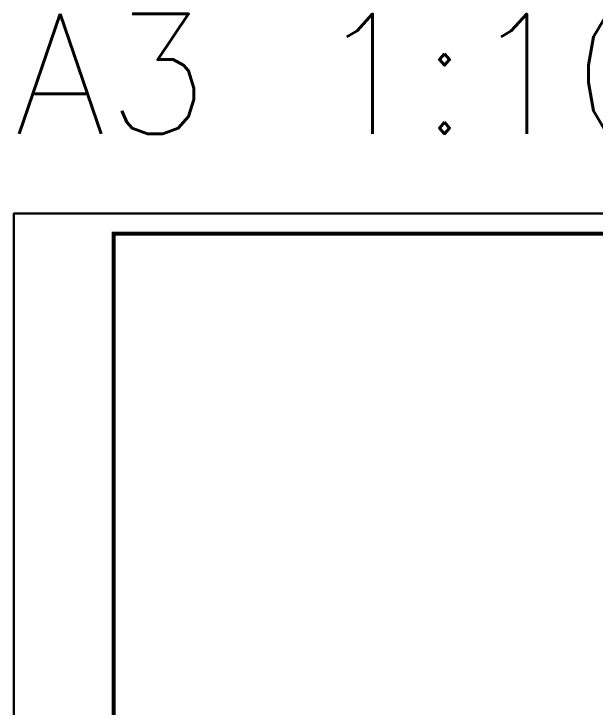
# Model space of a CAD drawing. Extents: x 498328 to 716449, y -893371 to -467753.
# Drawn here: x 526901 to 541444, y -485103 to -467753 of the extents above; entities that cross this region are included whole.
import ezdxf

# ---------------------------------------------------------------- set-up
doc = ezdxf.new("R2010")
doc.units = 0
doc.header["$LTSCALE"] = 1000
doc.layers.add('PUB_TITLE', color=4, linetype='CONTINUOUS')
doc.layers.add('通用-图框C-SHET', color=141, linetype='CONTINUOUS')
doc.layers.add('yichutu', color=7, linetype='CONTINUOUS', true_color=0xffffff, plot=False)
doc.styles.add('HZTXT', font='txt.shx', dxfattribs={"bigfont": 'HZTXT'})

# ---------------------------------------------------------------- blocks, each defined once
blk = doc.blocks.new('yct-420-297-42000-29700-100-3000.0')
at = {"layer": 'yichutu', "color": 7, "true_color": 0xffffff}
blk.add_lwpolyline([(0, 0), (0, 29700), (42000, 29700), (42000, 0)], close=True, dxfattribs=at)
at = {"layer": 'yichutu', "color": 7, "true_color": 0xffffff, "style": 'HZTXT'}
blk.add_text('A3 1:100', height=3000, dxfattribs=at).set_placement((0, 31700))

msp = doc.modelspace()

# ---------------------------------------------------------------- linework, layer by layer
at = {"layer": 'PUB_TITLE', "const_width": 100}
msp.add_lwpolyline([(529400.9, -501953.2), (568400.9, -501953.2), (568400.9, -473253.2), (529400.9, -473253.2)], close=True, dxfattribs=at)
at = {"layer": '通用-图框C-SHET'}
msp.add_lwpolyline([(526900.9, -502453.2), (568900.9, -502453.2), (568900.9, -472753.2), (526900.9, -472753.2)], close=True, dxfattribs=at)

# ---------------------------------------------------------------- block references
at = {"layer": 'yichutu'}
msp.add_blockref('yct-420-297-42000-29700-100-3000.0', (526900.9, -502453.2), dxfattribs=at)

doc.saveas('drawing.dxf')
